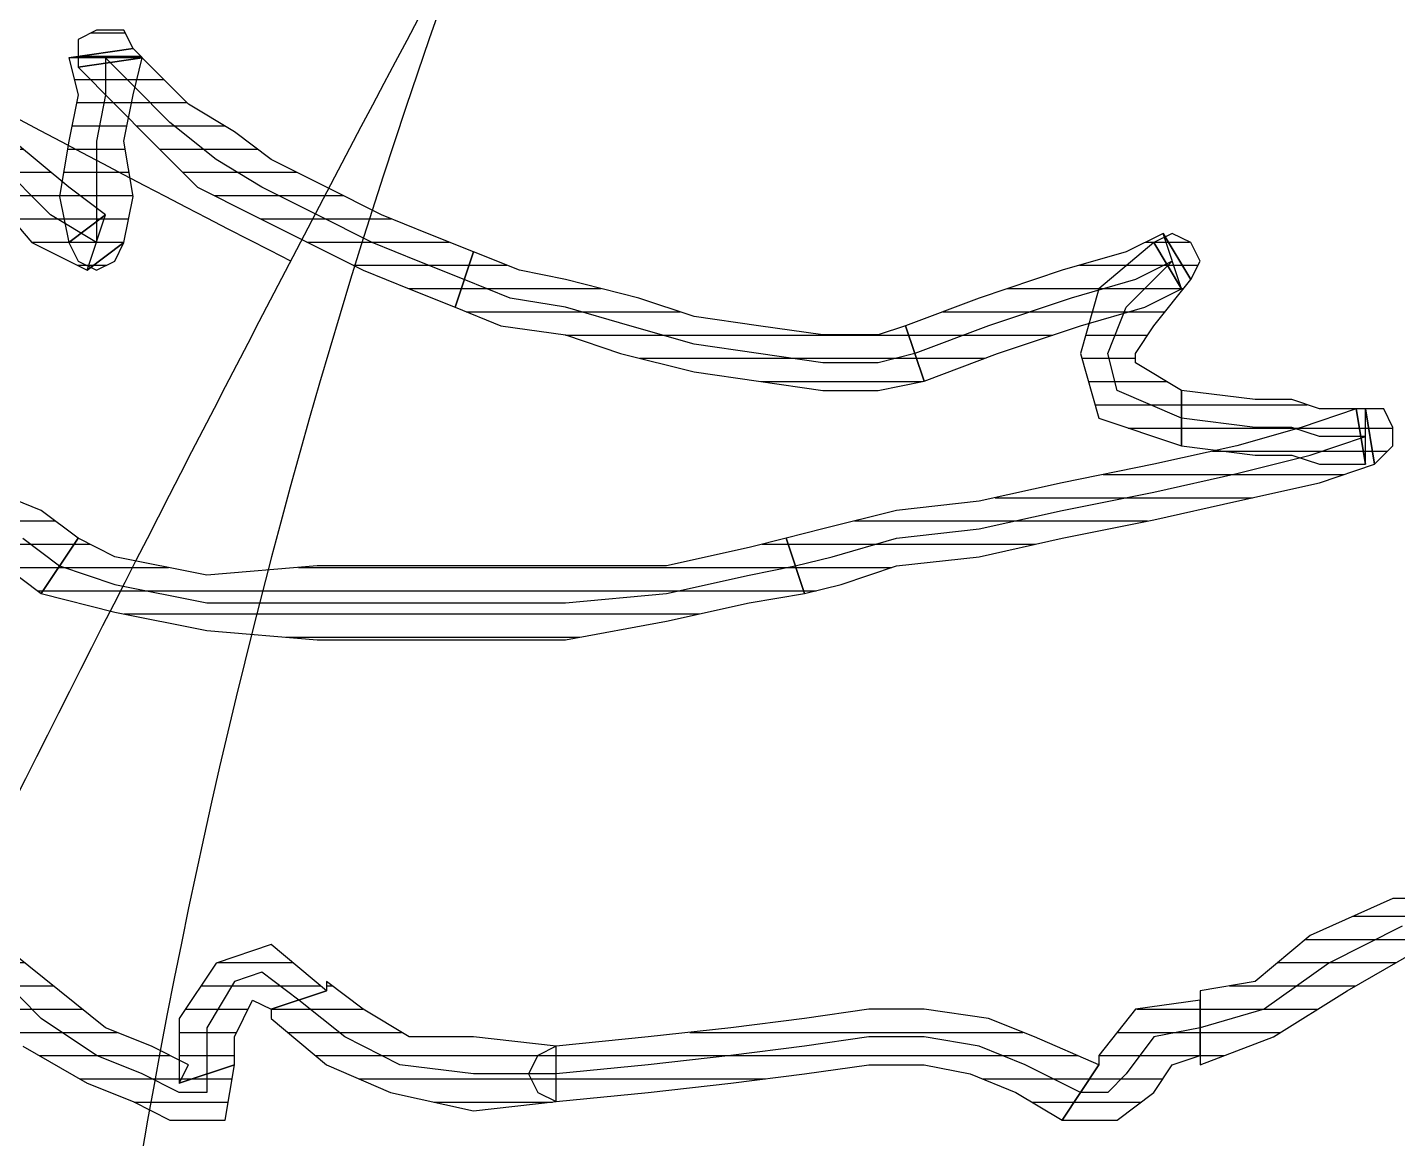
# Model space of a CAD drawing. Header units: millimetres. Extents: x 33350 to 35310, y -217097 to -211540.
# Drawn here: x 34455.27 to 34462.64, y -214526.48 to -214520.5 of the extents above; entities that cross this region are included whole.
import ezdxf

# ---------------------------------------------------------------- set-up
doc = ezdxf.new("R2010")
doc.units = ezdxf.units.MM
doc.header["$LTSCALE"] = 60
doc.header["$MEASUREMENT"] = 0
pattern_1 = [(360, (-5108.51305, -673.59423), (1e-16, 0.125), [25])]

# ---------------------------------------------------------------- blocks, each defined once
blk = doc.blocks.new('by')
at = {"ltscale": 30}
h = blk.add_hatch(dxfattribs=at)
h.set_pattern_fill('DC_LINES', color=256, scale=0.1, style=0)
h.set_pattern_definition(pattern_1)
edge = h.paths.add_edge_path(flags=0)
edge.add_line((6400.0613, 2225.1543), (6400.0613, 2225.2039))
edge.add_line((6400.0613, 2225.2039), (6400.2097, 2225.5516))
edge.add_line((6400.2097, 2225.5516), (6400.5066, 2225.8))
edge.add_line((6400.5066, 2225.8), (6400.7546, 2226.098))
edge.add_line((6400.7546, 2226.098), (6401.1003, 2226.2968))
edge.add_line((6401.1003, 2226.2968), (6401.3484, 2226.3961))
edge.add_line((6401.3484, 2226.3961), (6401.5456, 2226.4954))
edge.add_line((6401.5456, 2226.4954), (6401.8425, 2226.4954))
edge.add_line((6401.8425, 2226.4954), (6401.8923, 2226.1974))
edge.add_line((6401.8923, 2226.1974), (6401.5954, 2226.2968))
edge.add_line((6401.5954, 2226.2968), (6401.6452, 2226.1974))
edge.add_line((6401.6452, 2226.1974), (6401.447, 2226.098))
edge.add_line((6401.447, 2226.098), (6401.1999, 2225.9987))
edge.add_line((6401.1999, 2225.9987), (6400.9519, 2225.8))
edge.add_line((6400.9519, 2225.8), (6400.7048, 2225.6013))
edge.add_line((6400.7048, 2225.6013), (6400.5066, 2225.3529))
edge.add_line((6400.5066, 2225.3529), (6400.3581, 2225.1045))
edge.add_line((6400.3581, 2225.1045), (6400.3581, 2225.1543))
edge.add_line((6400.3581, 2225.1543), (6400.3581, 2225.1045))
edge.add_line((6400.3581, 2225.1045), (6400.3093, 2225.0052))
edge.add_line((6400.3093, 2225.0052), (6400.1609, 2225.0052))
edge.add_line((6400.1609, 2225.0052), (6400.0613, 2225.0549))
edge.add_line((6400.0613, 2225.0549), (6400.0613, 2225.2039))
h = blk.add_hatch(dxfattribs=at)
h.set_pattern_fill('DC_LINES', color=256, scale=0.1, style=0)
h.set_pattern_definition(pattern_1)
edge = h.paths.add_edge_path(flags=0)
edge.add_line((6402.0905, 2225.8993), (6402.0905, 2225.949))
edge.add_line((6402.0905, 2225.949), (6402.3874, 2226.1974))
edge.add_line((6402.3874, 2226.1974), (6402.7331, 2226.3464))
edge.add_line((6402.7331, 2226.3464), (6403.1784, 2226.4458))
edge.add_line((6403.1784, 2226.4458), (6403.6238, 2226.3961))
edge.add_line((6403.6238, 2226.3961), (6403.6238, 2226.098))
edge.add_line((6403.6238, 2226.098), (6403.1784, 2226.0484))
edge.add_line((6403.1784, 2226.0484), (6402.8327, 2226.0484))
edge.add_line((6402.8327, 2226.0484), (6402.5847, 2225.8993))
edge.add_line((6402.5847, 2225.8993), (6402.3874, 2225.7503))
edge.add_line((6402.3874, 2225.7503), (6402.3874, 2225.8))
h = blk.add_hatch(dxfattribs=at)
h.set_pattern_fill('DC_LINES', color=256, scale=0.1, style=0)
h.set_pattern_definition(pattern_1)
h.paths.add_polyline_path([(6403.6238, 2226.3961), (6404.1189, 2226.3464), (6404.5642, 2226.2968), (6404.9597, 2226.247), (6405.3064, 2226.1974), (6405.6032, 2226.1974), (6405.8503, 2226.247), (6406.0974, 2226.3464), (6406.3454, 2226.4954), (6406.5427, 2226.1974), (6406.197, 2226.0484), (6405.9489, 2225.949), (6405.6032, 2225.8993), (6405.3064, 2225.8993), (6404.9597, 2225.949), (6404.5642, 2225.9987), (6404.1189, 2226.0484), (6403.6238, 2226.098), (6403.5251, 2226.1477), (6403.4753, 2226.247), (6403.5251, 2226.3464)], flags=0)
h = blk.add_hatch(dxfattribs=at)
h.set_pattern_fill('DC_LINES', color=256, scale=0.1, style=0)
h.set_pattern_definition(pattern_1)
edge = h.paths.add_edge_path(flags=0)
edge.add_line((6406.3454, 2226.4954), (6406.6413, 2226.4954))
edge.add_line((6406.6413, 2226.4954), (6406.8396, 2226.3464))
edge.add_line((6406.8396, 2226.3464), (6406.9382, 2226.1974))
edge.add_line((6406.9382, 2226.1974), (6407.0876, 2226.1477))
edge.add_line((6407.0876, 2226.1477), (6407.0876, 2225.8497))
edge.add_line((6407.0876, 2225.8497), (6406.7409, 2225.8993))
edge.add_line((6406.7409, 2225.8993), (6406.5427, 2226.1477))
edge.add_line((6406.5427, 2226.1477), (6406.5427, 2226.1974))
h = blk.add_hatch(dxfattribs=at)
h.set_pattern_fill('DC_LINES', color=256, scale=0.1, style=0)
h.set_pattern_definition(pattern_1)
edge = h.paths.add_edge_path(flags=0)
edge.add_line((6401.8923, 2226.1974), (6401.8923, 2226.0484))
edge.add_line((6401.8923, 2226.0484), (6401.9909, 2225.8497))
edge.add_line((6401.9909, 2225.8497), (6402.0905, 2225.8993))
edge.add_line((6402.0905, 2225.8993), (6402.3874, 2225.8))
edge.add_line((6402.3874, 2225.8), (6402.0905, 2225.5516))
edge.add_line((6402.0905, 2225.5516), (6401.7937, 2225.651))
edge.add_line((6401.7937, 2225.651), (6401.5954, 2225.949))
edge.add_line((6401.5954, 2225.949), (6401.5954, 2226.2968))
h = blk.add_hatch(dxfattribs=at)
h.set_pattern_fill('DC_LINES', color=256, scale=0.1, style=0)
h.set_pattern_definition(pattern_1)
edge = h.paths.add_edge_path(flags=0)
edge.add_line((6407.0876, 2226.1477), (6407.0876, 2226.1974))
edge.add_line((6407.0876, 2226.1974), (6407.4831, 2226.0484))
edge.add_line((6407.4831, 2226.0484), (6407.8786, 2225.8))
edge.add_line((6407.8786, 2225.8), (6408.2253, 2225.6013))
edge.add_line((6408.2253, 2225.6013), (6408.4226, 2225.6013))
edge.add_line((6408.4226, 2225.6013), (6408.5222, 2225.3032))
edge.add_line((6408.5222, 2225.3032), (6408.1257, 2225.3032))
edge.add_line((6408.1257, 2225.3032), (6407.6804, 2225.5019))
edge.add_line((6407.6804, 2225.5019), (6407.3835, 2225.7503))
edge.add_line((6407.3835, 2225.7503), (6407.0876, 2225.8))
edge.add_line((6407.0876, 2225.8), (6407.0876, 2225.8497))
h = blk.add_hatch(dxfattribs=at)
h.set_pattern_fill('DC_LINES', color=256, scale=0.1, style=0)
h.set_pattern_definition(pattern_1)
edge = h.paths.add_edge_path(flags=0)
edge.add_line((6404.8611, 2223.3659), (6404.6628, 2223.4156))
edge.add_line((6404.6628, 2223.4156), (6404.2175, 2223.515))
edge.add_line((6404.2175, 2223.515), (6403.6736, 2223.515))
edge.add_line((6403.6736, 2223.515), (6403.03, 2223.515))
edge.add_line((6403.03, 2223.515), (6402.3376, 2223.515))
edge.add_line((6402.3376, 2223.515), (6401.7439, 2223.5647))
edge.add_line((6401.7439, 2223.5647), (6401.2488, 2223.4654))
edge.add_line((6401.2488, 2223.4654), (6401.0515, 2223.3659))
edge.add_line((6401.0515, 2223.3659), (6400.8532, 2223.664))
edge.add_line((6400.8532, 2223.664), (6401.2488, 2223.7633))
edge.add_line((6401.2488, 2223.7633), (6401.7439, 2223.8627))
edge.add_line((6401.7439, 2223.8627), (6402.3376, 2223.9123))
edge.add_line((6402.3376, 2223.9123), (6403.03, 2223.9123))
edge.add_line((6403.03, 2223.9123), (6403.6736, 2223.9123))
edge.add_line((6403.6736, 2223.9123), (6404.2175, 2223.813))
edge.add_line((6404.2175, 2223.813), (6404.6628, 2223.7137))
edge.add_line((6404.6628, 2223.7137), (6404.9597, 2223.664))
h = blk.add_hatch(dxfattribs=at)
h.set_pattern_fill('DC_LINES', color=256, scale=0.1, style=0)
h.set_pattern_definition(pattern_1)
edge = h.paths.add_edge_path(flags=0)
edge.add_line((6401.0515, 2223.3659), (6400.8532, 2223.2169))
edge.add_line((6400.8532, 2223.2169), (6400.6062, 2223.1176))
edge.add_line((6400.6062, 2223.1176), (6400.4079, 2223.0183))
edge.add_line((6400.4079, 2223.0183), (6400.1111, 2222.9685))
edge.add_line((6400.1111, 2222.9685), (6399.9128, 2222.9189))
edge.add_line((6399.9128, 2222.9189), (6399.7155, 2222.9189))
edge.add_line((6399.7155, 2222.9189), (6399.5173, 2222.9685))
edge.add_line((6399.5173, 2222.9685), (6399.3191, 2223.0679))
edge.add_line((6399.3191, 2223.0679), (6399.5173, 2223.3659))
edge.add_line((6399.5173, 2223.3659), (6399.6159, 2223.2666))
edge.add_line((6399.6159, 2223.2666), (6399.7155, 2223.2169))
edge.add_line((6399.7155, 2223.2169), (6399.9128, 2223.2169))
edge.add_line((6399.9128, 2223.2169), (6400.1111, 2223.2666))
edge.add_line((6400.1111, 2223.2666), (6400.3093, 2223.3163))
edge.add_line((6400.3093, 2223.3163), (6400.5066, 2223.4156))
edge.add_line((6400.5066, 2223.4156), (6400.655, 2223.515))
edge.add_line((6400.655, 2223.515), (6400.8532, 2223.664))
h = blk.add_hatch(dxfattribs=at)
h.set_pattern_fill('DC_LINES', color=256, scale=0.1, style=0)
h.set_pattern_definition(pattern_1)
edge = h.paths.add_edge_path(flags=0)
edge.add_line((6407.9773, 2222.9685), (6407.9284, 2222.6706))
edge.add_line((6407.9284, 2222.6706), (6407.6316, 2222.7699))
edge.add_line((6407.6316, 2222.7699), (6407.2849, 2222.8692))
edge.add_line((6407.2849, 2222.8692), (6406.8396, 2222.9685))
edge.add_line((6406.8396, 2222.9685), (6406.3454, 2223.0679))
edge.add_line((6406.3454, 2223.0679), (6405.9001, 2223.1673))
edge.add_line((6405.9001, 2223.1673), (6405.4548, 2223.2169))
edge.add_line((6405.4548, 2223.2169), (6405.0583, 2223.3163))
edge.add_line((6405.0583, 2223.3163), (6404.8611, 2223.3659))
edge.add_line((6404.8611, 2223.3659), (6404.9597, 2223.664))
edge.add_line((6404.9597, 2223.664), (6405.1579, 2223.6143))
edge.add_line((6405.1579, 2223.6143), (6405.4548, 2223.515))
edge.add_line((6405.4548, 2223.515), (6405.9001, 2223.4654))
edge.add_line((6405.9001, 2223.4654), (6406.3454, 2223.3659))
edge.add_line((6406.3454, 2223.3659), (6406.8396, 2223.2666))
edge.add_line((6406.8396, 2223.2666), (6407.2849, 2223.1673))
edge.add_line((6407.2849, 2223.1673), (6407.7302, 2223.0679))
edge.add_line((6407.7302, 2223.0679), (6408.0271, 2222.9685))
edge.add_line((6408.0271, 2222.9685), (6407.9773, 2222.6706))
edge.add_line((6407.9773, 2222.6706), (6408.0271, 2222.9685))
edge.add_line((6408.0271, 2222.9685), (6408.1257, 2222.8692))
edge.add_line((6408.1257, 2222.8692), (6408.1257, 2222.7699))
edge.add_line((6408.1257, 2222.7699), (6408.0769, 2222.6706))
edge.add_line((6408.0769, 2222.6706), (6407.9284, 2222.6706))
h = blk.add_hatch(dxfattribs=at)
h.set_pattern_fill('DC_LINES', color=256, scale=0.1, style=0)
h.set_pattern_definition(pattern_1)
edge = h.paths.add_edge_path(flags=0)
edge.add_line((6406.988, 2222.8692), (6407.3835, 2222.9189))
edge.add_line((6407.3835, 2222.9189), (6407.5818, 2222.9189))
edge.add_line((6407.5818, 2222.9189), (6407.7302, 2222.9685))
edge.add_line((6407.7302, 2222.9685), (6407.9773, 2222.9685))
edge.add_line((6407.9773, 2222.9685), (6407.9773, 2222.6706))
edge.add_line((6407.9773, 2222.6706), (6407.7302, 2222.6706))
edge.add_line((6407.7302, 2222.6706), (6407.5818, 2222.6208))
edge.add_line((6407.5818, 2222.6208), (6407.3835, 2222.6208))
edge.add_line((6407.3835, 2222.6208), (6406.988, 2222.5712))
h = blk.add_hatch(dxfattribs=at)
h.set_pattern_fill('DC_LINES', color=256, scale=0.1, style=0)
h.set_pattern_definition(pattern_1)
edge = h.paths.add_edge_path(flags=0)
edge.add_line((6406.988, 2222.0247), (6406.8396, 2221.7764))
edge.add_line((6406.8396, 2221.7764), (6406.5427, 2222.0247))
edge.add_line((6406.5427, 2222.0247), (6406.4441, 2222.3725))
edge.add_line((6406.4441, 2222.3725), (6406.5427, 2222.7202))
edge.add_line((6406.5427, 2222.7202), (6406.988, 2222.8692))
edge.add_line((6406.988, 2222.8692), (6406.988, 2222.5712))
edge.add_line((6406.988, 2222.5712), (6406.7409, 2222.4221))
edge.add_line((6406.7409, 2222.4221), (6406.7409, 2222.3725))
edge.add_line((6406.7409, 2222.3725), (6406.8396, 2222.2235))
edge.add_line((6406.8396, 2222.2235), (6407.0378, 2221.9751))
edge.add_line((6407.0378, 2221.9751), (6406.8894, 2221.7268))
edge.add_line((6406.8894, 2221.7268), (6407.0378, 2221.9751))
edge.add_line((6407.0378, 2221.9751), (6407.0876, 2221.8758))
edge.add_line((6407.0876, 2221.8758), (6407.0378, 2221.7764))
edge.add_line((6407.0378, 2221.7764), (6406.9382, 2221.7268))
edge.add_line((6406.9382, 2221.7268), (6406.8396, 2221.7764))
h = blk.add_hatch(dxfattribs=at)
h.set_pattern_fill('DC_LINES', color=256, scale=0.1, style=0)
h.set_pattern_definition(pattern_1)
edge = h.paths.add_edge_path(flags=0)
edge.add_line((6403.0798, 2222.1241), (6403.3269, 2222.2235))
edge.add_line((6403.3269, 2222.2235), (6403.6736, 2222.2731))
edge.add_line((6403.6736, 2222.2731), (6403.9704, 2222.3725))
edge.add_line((6403.9704, 2222.3725), (6404.3659, 2222.4718))
edge.add_line((6404.3659, 2222.4718), (6404.7126, 2222.5215))
edge.add_line((6404.7126, 2222.5215), (6405.0583, 2222.5712))
edge.add_line((6405.0583, 2222.5712), (6405.3552, 2222.5712))
edge.add_line((6405.3552, 2222.5712), (6405.6032, 2222.5215))
edge.add_line((6405.6032, 2222.5215), (6405.5036, 2222.2235))
edge.add_line((6405.5036, 2222.2235), (6405.3552, 2222.2731))
edge.add_line((6405.3552, 2222.2731), (6405.0583, 2222.2731))
edge.add_line((6405.0583, 2222.2731), (6404.7126, 2222.2235))
edge.add_line((6404.7126, 2222.2235), (6404.3659, 2222.1737))
edge.add_line((6404.3659, 2222.1737), (6404.0691, 2222.0744))
edge.add_line((6404.0691, 2222.0744), (6403.6736, 2221.9751))
edge.add_line((6403.6736, 2221.9751), (6403.4265, 2221.9254))
edge.add_line((6403.4265, 2221.9254), (6403.1784, 2221.826))
h = blk.add_hatch(dxfattribs=at)
h.set_pattern_fill('DC_LINES', color=256, scale=0.1, style=0)
h.set_pattern_definition(pattern_1)
edge = h.paths.add_edge_path(flags=0)
edge.add_line((6405.6032, 2222.5215), (6405.9988, 2222.3725))
edge.add_line((6405.9988, 2222.3725), (6406.4441, 2222.2235))
edge.add_line((6406.4441, 2222.2235), (6406.7907, 2222.1241))
edge.add_line((6406.7907, 2222.1241), (6406.988, 2222.0247))
edge.add_line((6406.988, 2222.0247), (6406.8894, 2221.7268))
edge.add_line((6406.8894, 2221.7268), (6406.6911, 2221.826))
edge.add_line((6406.6911, 2221.826), (6406.3454, 2221.9254))
edge.add_line((6406.3454, 2221.9254), (6405.9001, 2222.0744))
edge.add_line((6405.9001, 2222.0744), (6405.5036, 2222.2235))
h = blk.add_hatch(dxfattribs=at)
h.set_pattern_fill('DC_LINES', color=256, scale=0.1, style=0)
h.set_pattern_definition(pattern_1)
edge = h.paths.add_edge_path(flags=0)
edge.add_line((6401.3972, 2220.7829), (6401.0515, 2220.8326))
edge.add_line((6401.0515, 2220.8326), (6401.2488, 2221.0313))
edge.add_line((6401.2488, 2221.0313), (6401.447, 2221.2299))
edge.add_line((6401.447, 2221.2299), (6401.6941, 2221.4784))
edge.add_line((6401.6941, 2221.4784), (6401.9909, 2221.6273))
edge.add_line((6401.9909, 2221.6273), (6402.2878, 2221.7764))
edge.add_line((6402.2878, 2221.7764), (6402.5847, 2221.9254))
edge.add_line((6402.5847, 2221.9254), (6402.8327, 2222.0247))
edge.add_line((6402.8327, 2222.0247), (6403.0798, 2222.1241))
edge.add_line((6403.0798, 2222.1241), (6403.1784, 2221.826))
edge.add_line((6403.1784, 2221.826), (6402.9314, 2221.7268))
edge.add_line((6402.9314, 2221.7268), (6402.6843, 2221.6273))
edge.add_line((6402.6843, 2221.6273), (6402.3874, 2221.4784))
edge.add_line((6402.3874, 2221.4784), (6402.0905, 2221.3293))
edge.add_line((6402.0905, 2221.3293), (6401.8923, 2221.1803))
edge.add_line((6401.8923, 2221.1803), (6401.6452, 2221.0313))
edge.add_line((6401.6452, 2221.0313), (6401.447, 2220.8326))
edge.add_line((6401.447, 2220.8326), (6401.3484, 2220.7332))
edge.add_line((6401.3484, 2220.7332), (6401.0017, 2220.7829))
edge.add_line((6401.0017, 2220.7829), (6401.3484, 2220.7332))
edge.add_line((6401.3484, 2220.7332), (6401.2986, 2220.6339))
edge.add_line((6401.2986, 2220.6339), (6401.1501, 2220.6339))
edge.add_line((6401.1501, 2220.6339), (6401.0515, 2220.6836))
edge.add_line((6401.0515, 2220.6836), (6401.0515, 2220.8326))
h = blk.add_hatch(dxfattribs=at)
h.set_pattern_fill('DC_LINES', color=256, scale=0.1, style=0)
h.set_pattern_definition(pattern_1)
edge = h.paths.add_edge_path(flags=0)
edge.add_line((6400.1609, 2220.6339), (6399.8142, 2220.7332))
edge.add_line((6399.8142, 2220.7332), (6400.1609, 2221.081))
edge.add_line((6400.1609, 2221.081), (6400.5066, 2221.4287))
edge.add_line((6400.5066, 2221.4287), (6400.8034, 2221.7764))
edge.add_line((6400.8034, 2221.7764), (6401.1003, 2221.9254))
edge.add_line((6401.1003, 2221.9254), (6401.1999, 2221.6273))
edge.add_line((6401.1999, 2221.6273), (6401.0017, 2221.4784))
edge.add_line((6401.0017, 2221.4784), (6400.7048, 2221.2299))
edge.add_line((6400.7048, 2221.2299), (6400.3581, 2220.8822))
edge.add_line((6400.3581, 2220.8822), (6400.1111, 2220.5345))
edge.add_line((6400.1111, 2220.5345), (6399.7644, 2220.6339))
edge.add_line((6399.7644, 2220.6339), (6400.1111, 2220.5345))
edge.add_line((6400.1111, 2220.5345), (6400.0124, 2220.4351))
edge.add_line((6400.0124, 2220.4351), (6399.9128, 2220.4848))
edge.add_line((6399.9128, 2220.4848), (6399.8142, 2220.5842))
edge.add_line((6399.8142, 2220.5842), (6399.8142, 2220.7332))
h = blk.add_hatch(dxfattribs=at)
h.set_pattern_fill('DC_LINES', color=256, scale=0.1, style=0)
h.set_pattern_definition(pattern_1)
edge = h.paths.add_edge_path(flags=0)
edge.add_line((6401.1003, 2221.9254), (6401.2986, 2221.7764))
edge.add_line((6401.2986, 2221.7764), (6401.3484, 2221.528))
edge.add_line((6401.3484, 2221.528), (6401.2986, 2221.2299))
edge.add_line((6401.2986, 2221.2299), (6401.3484, 2220.9816))
edge.add_line((6401.3484, 2220.9816), (6401.3972, 2220.7829))
edge.add_line((6401.3972, 2220.7829), (6401.0017, 2220.7829))
edge.add_line((6401.0017, 2220.7829), (6401.0515, 2220.9816))
edge.add_line((6401.0515, 2220.9816), (6401.0017, 2221.2299))
edge.add_line((6401.0017, 2221.2299), (6400.9519, 2221.528))
edge.add_line((6400.9519, 2221.528), (6401.0017, 2221.7764))
edge.add_line((6401.0017, 2221.7764), (6401.1999, 2221.6273))
edge.add_line((6401.1999, 2221.6273), (6401.0017, 2221.7764))
edge.add_line((6401.0017, 2221.7764), (6401.0515, 2221.8758))
edge.add_line((6401.0515, 2221.8758), (6401.1501, 2221.9254))
edge.add_line((6401.1501, 2221.9254), (6401.2488, 2221.8758))
edge.add_line((6401.2488, 2221.8758), (6401.2986, 2221.7764))
for p, q in [((6401.3484, 2226.3961, -4.5045), (6401.5456, 2226.4954, -4.5045)), ((6401.5456, 2226.4954, -4.5045), (6401.8425, 2226.4954, -4.5045)), ((6401.8425, 2226.4954, -4.5045), (6401.8923, 2226.1974, -4.5045)), ((6402.7331, 2226.3464, -4.5045), (6403.1784, 2226.4458, -4.5045)), ((6403.1784, 2226.4458, -4.5045), (6403.6238, 2226.3961, -4.5045)), ((6406.0974, 2226.3464, -4.5045), (6406.3454, 2226.4954, -4.5045)), ((6406.3454, 2226.4954, -4.5045), (6406.3454, 2226.4954, -4.5045)), ((6406.3454, 2226.4954, -4.5045), (6406.6413, 2226.4954, -4.5045)), ((6406.5427, 2226.1974, -4.5045), (6406.3454, 2226.4954, -4.5045)), ((6406.3454, 2226.4954, -4.5045), (6406.3454, 2226.4954, -4.5045)), ((6406.3454, 2226.4954, -4.5045), (6406.5427, 2226.1974, -4.5045)), ((6406.6413, 2226.4954, -4.5045), (6406.8396, 2226.3464, -4.5045)), ((6401.1003, 2226.2968, -4.5045), (6401.3484, 2226.3961, -4.5045)), ((6403.5251, 2226.3464, -4.5045), (6403.6238, 2226.3961, -4.5045)), ((6403.6238, 2226.3961, -4.5045), (6403.6238, 2226.098, -4.5045)), ((6403.6238, 2226.3961, -4.5045), (6403.6238, 2226.3961, -4.5045)), ((6403.6238, 2226.3961, -4.5045), (6404.1189, 2226.3464, -4.5045)), ((6403.6238, 2226.3961, -4.5045), (6403.6238, 2226.3961, -4.5045)), ((6403.6238, 2226.3961, -4.5045), (6403.6238, 2226.3961, -4.5045)), ((6400.7546, 2226.098, -4.5045), (6401.1003, 2226.2968, -4.5045)), ((6401.5954, 2226.3464, -4.5045), (6401.3972, 2226.247, -4.5045)), ((6401.7439, 2226.3464, -4.5045), (6401.5954, 2226.3464, -4.5045)), ((6401.5954, 2225.949, -4.5045), (6401.5954, 2226.2968, -4.5045)), ((6401.5954, 2226.2968, -4.5045), (6401.5954, 2226.2968, -4.5045)), ((6401.5954, 2226.2968, -4.5045), (6401.8923, 2226.1974, -4.5045)), ((6401.8923, 2226.1974, -4.5045), (6401.5954, 2226.2968, -4.5045)), ((6401.5954, 2226.2968, -4.5045), (6401.6452, 2226.1974, -4.5045)), ((6401.7439, 2226.247, -4.5045), (6401.7439, 2226.3464, -4.5045)), ((6402.3874, 2226.1974, -4.5045), (6402.7331, 2226.3464, -4.5045)), ((6403.4753, 2226.247, -4.5045), (6403.5251, 2226.3464, -4.5045)), ((6404.1189, 2226.3464, -4.5045), (6404.5642, 2226.2968, -4.5045)), ((6404.5642, 2226.2968, -4.5045), (6404.9597, 2226.247, -4.5045)), ((6405.8503, 2226.247, -4.5045), (6406.0974, 2226.3464, -4.5045)), ((6406.4441, 2226.3464, -4.5045), (6406.1472, 2226.1974, -4.5045)), ((6406.5925, 2226.3464, -4.5045), (6406.4441, 2226.3464, -4.5045)), ((6406.6911, 2226.247, -4.5045), (6406.5925, 2226.3464, -4.5045)), ((6406.8396, 2226.3464, -4.5045), (6406.9382, 2226.1974, -4.5045)), ((6401.3972, 2226.247, -4.5045), (6401.1501, 2226.1477, -4.5045)), ((6401.7439, 2225.9987, -4.5045), (6401.7439, 2226.247, -4.5045)), ((6403.1784, 2226.247, -4.5045), (6402.7829, 2226.1974, -4.5045)), ((6403.6238, 2226.247, -4.5045), (6403.1784, 2226.247, -4.5045)), ((6403.5251, 2226.1477, -4.5045), (6403.4753, 2226.247, -4.5045)), ((6404.1189, 2226.1974, -4.5045), (6403.6238, 2226.247, -4.5045)), ((6404.9597, 2226.247, -4.5045), (6405.3064, 2226.1974, -4.5045)), ((6405.6032, 2226.1974, -4.5045), (6405.8503, 2226.247, -4.5045)), ((6406.8396, 2226.0484, -4.5045), (6406.6911, 2226.247, -4.5045)), ((6401.1501, 2226.1477, -4.5045), (6400.8532, 2225.949, -4.5045)), ((6401.6452, 2226.1974, -4.5045), (6401.447, 2226.098, -4.5045)), ((6401.6452, 2226.1974, -4.5045), (6401.6452, 2226.1974, -4.5045)), ((6401.8923, 2226.1974, -4.5045), (6401.8923, 2226.1974, -4.5045)), ((6401.8923, 2226.1974, -4.5045), (6401.8923, 2226.0484, -4.5045)), ((6401.8923, 2226.1974, -4.5045), (6401.8923, 2226.1974, -4.5045)), ((6402.0905, 2225.949, -4.5045), (6402.3874, 2226.1974, -4.5045)), ((6402.7829, 2226.1974, -4.5045), (6402.4861, 2226.0484, -4.5045)), ((6403.6238, 2226.098, -4.5045), (6403.5251, 2226.1477, -4.5045)), ((6404.5642, 2226.1477, -4.5045), (6404.1189, 2226.1974, -4.5045)), ((6404.9597, 2226.098, -4.5045), (6404.5642, 2226.1477, -4.5045)), ((6405.3064, 2226.1974, -4.5045), (6405.6032, 2226.1974, -4.5045)), ((6406.1472, 2226.1974, -4.5045), (6405.9001, 2226.098, -4.5045)), ((6406.5427, 2226.1974, -4.5045), (6406.197, 2226.0484, -4.5045)), ((6406.5427, 2226.1477, -4.5045), (6406.5427, 2226.1974, -4.5045)), ((6406.5427, 2226.1974, -4.5045), (6406.5427, 2226.1974, -4.5045)), ((6406.5427, 2226.1974, -4.5045), (6406.5427, 2226.1974, -4.5045)), ((6406.7409, 2225.8993, -4.5045), (6406.5427, 2226.1477, -4.5045)), ((6406.9382, 2226.1974, -4.5045), (6407.0876, 2226.1477, -4.5045)), ((6407.0876, 2226.1477, -4.5045), (6407.0876, 2226.1974, -4.5045)), ((6407.0876, 2226.1974, -4.5045), (6407.4831, 2226.0484, -4.5045)), ((6407.0876, 2226.1477, -4.5045), (6407.0876, 2225.8497, -4.5045)), ((6407.0876, 2225.8497, -4.5045), (6407.0876, 2226.1477, -4.5045)), ((6407.0876, 2226.1477, -4.5045), (6407.0876, 2226.1477, -4.5045)), ((6401.447, 2226.098, -4.5045), (6401.1999, 2225.9987, -4.5045)), ((6403.6238, 2226.098, -4.5045), (6403.1784, 2226.0484, -4.5045)), ((6404.1189, 2226.0484, -4.5045), (6403.6238, 2226.098, -4.5045)), ((6403.6238, 2226.098, -4.5045), (6403.6238, 2226.098, -4.5045)), ((6403.6238, 2226.098, -4.5045), (6403.6238, 2226.098, -4.5045)), ((6405.3064, 2226.0484, -4.5045), (6404.9597, 2226.098, -4.5045)), ((6405.9001, 2226.098, -4.5045), (6405.6032, 2226.0484, -4.5045)), ((6401.1999, 2225.9987, -4.5045), (6400.9519, 2225.8, -4.5045)), ((6401.8923, 2225.7503, -4.5045), (6401.7439, 2225.9987, -4.5045)), ((6401.8923, 2226.0484, -4.5045), (6401.9909, 2225.8497, -4.5045)), ((6402.4861, 2226.0484, -4.5045), (6402.239, 2225.8497, -4.5045)), ((6402.8327, 2226.0484, -4.5045), (6402.5847, 2225.8993, -4.5045)), ((6403.1784, 2226.0484, -4.5045), (6402.8327, 2226.0484, -4.5045)), ((6404.5642, 2225.9987, -4.5045), (6404.1189, 2226.0484, -4.5045)), ((6404.9597, 2225.949, -4.5045), (6404.5642, 2225.9987, -4.5045)), ((6405.6032, 2226.0484, -4.5045), (6405.3064, 2226.0484, -4.5045)), ((6406.197, 2226.0484, -4.5045), (6405.9489, 2225.949, -4.5045)), ((6407.0876, 2225.9987, -4.5045), (6406.8396, 2226.0484, -4.5045)), ((6407.4333, 2225.8993, -4.5045), (6407.0876, 2225.9987, -4.5045)), ((6407.4831, 2226.0484, -4.5045), (6407.8786, 2225.8, -4.5045)), ((6400.8532, 2225.949, -4.5045), (6400.6062, 2225.7006, -4.5045)), ((6401.7937, 2225.651, -4.5045), (6401.5954, 2225.949, -4.5045)), ((6402.0905, 2225.8993, -4.5045), (6402.0905, 2225.949, -4.5045)), ((6405.3064, 2225.8993, -4.5045), (6404.9597, 2225.949, -4.5045)), ((6405.9489, 2225.949, -4.5045), (6405.6032, 2225.8993, -4.5045)), ((6401.9909, 2225.8497, -4.5045), (6402.0905, 2225.8993, -4.5045)), ((6401.9909, 2225.8497, -4.5045), (6401.9909, 2225.8497, -4.5045)), ((6402.239, 2225.8497, -4.5045), (6402.0407, 2225.7006, -4.5045)), ((6402.3874, 2225.8, -4.5045), (6402.0905, 2225.8993, -4.5045)), ((6402.0905, 2225.8993, -4.5045), (6402.0905, 2225.8993, -4.5045)), ((6402.0905, 2225.8993, -4.5045), (6402.3874, 2225.8, -4.5045)), ((6402.5847, 2225.8993, -4.5045), (6402.3874, 2225.7503, -4.5045)), ((6405.6032, 2225.8993, -4.5045), (6405.3064, 2225.8993, -4.5045)), ((6407.0876, 2225.8497, -4.5045), (6406.7409, 2225.8993, -4.5045)), ((6407.0876, 2225.8, -4.5045), (6407.0876, 2225.8497, -4.5045)), ((6407.78, 2225.651, -4.5045), (6407.4333, 2225.8993, -4.5045)), ((6400.9519, 2225.8, -4.5045), (6400.7048, 2225.6013, -4.5045)), ((6402.3874, 2225.8, -4.5045), (6402.0905, 2225.5516, -4.5045)), ((6402.3874, 2225.7503, -4.5045), (6402.3874, 2225.8, -4.5045)), ((6407.3835, 2225.7503, -4.5045), (6407.0876, 2225.8, -4.5045)), ((6407.8786, 2225.8, -4.5045), (6408.2253, 2225.6013, -4.5045)), ((6402.0407, 2225.7006, -4.5045), (6401.8923, 2225.7503, -4.5045)), ((6407.6804, 2225.5019, -4.5045), (6407.3835, 2225.7503, -4.5045)), ((6402.0905, 2225.5516, -4.5045), (6401.7937, 2225.651, -4.5045)), ((6408.1755, 2225.4522, -4.5045), (6407.78, 2225.651, -4.5045)), ((6408.1257, 2225.3032, -4.5045), (6407.6804, 2225.5019, -4.5045)), ((6408.5222, 2225.3032, -4.5045), (6408.1257, 2225.3032, -4.5045)), ((6401.2488, 2223.7633, -4.5045), (6401.7439, 2223.8627, -4.5045)), ((6401.7439, 2223.8627, -4.5045), (6402.3376, 2223.9123, -4.5045)), ((6402.3376, 2223.9123, -4.5045), (6403.03, 2223.9123, -4.5045)), ((6403.03, 2223.9123, -4.5045), (6403.6736, 2223.9123, -4.5045)), ((6403.6736, 2223.9123, -4.5045), (6404.2175, 2223.813, -4.5045)), ((6404.2175, 2223.813, -4.5045), (6404.6628, 2223.7137, -4.5045)), ((6400.8532, 2223.664, -4.5045), (6401.2488, 2223.7633, -4.5045)), ((6401.2488, 2223.6143, -4.5045), (6401.7439, 2223.7137, -4.5045)), ((6401.7439, 2223.7137, -4.5045), (6402.3376, 2223.7137, -4.5045)), ((6402.3376, 2223.7137, -4.5045), (6403.03, 2223.7137, -4.5045)), ((6403.03, 2223.7137, -4.5045), (6403.6736, 2223.7137, -4.5045)), ((6403.6736, 2223.7137, -4.5045), (6404.2175, 2223.664, -4.5045)), ((6404.6628, 2223.7137, -4.5045), (6404.9597, 2223.664, -4.5045)), ((6400.655, 2223.515, -4.5045), (6400.8532, 2223.664, -4.5045)), ((6400.8532, 2223.664, -4.5045), (6400.8532, 2223.664, -4.5045)), ((6400.8532, 2223.664, -4.5045), (6401.0515, 2223.3659, -4.5045)), ((6401.0515, 2223.3659, -4.5045), (6400.8532, 2223.664, -4.5045)), ((6404.2175, 2223.664, -4.5045), (6404.6628, 2223.5647, -4.5045)), ((6404.8611, 2223.3659, -4.5045), (6404.9597, 2223.664, -4.5045)), ((6404.9597, 2223.664, -4.5045), (6404.8611, 2223.3659, -4.5045)), ((6404.9597, 2223.664, -4.5045), (6405.1579, 2223.6143, -4.5045)), ((6404.9597, 2223.664, -4.5045), (6404.9597, 2223.664, -4.5045)), ((6400.9519, 2223.515, -4.5045), (6401.2488, 2223.6143, -4.5045)), ((6401.7439, 2223.5647, -4.5045), (6401.2488, 2223.4654, -4.5045)), ((6402.3376, 2223.515, -4.5045), (6401.7439, 2223.5647, -4.5045)), ((6404.6628, 2223.5647, -4.5045), (6404.9099, 2223.515, -4.5045)), ((6405.1579, 2223.6143, -4.5045), (6405.4548, 2223.515, -4.5045)), ((6400.7546, 2223.3659, -4.5045), (6400.9519, 2223.515, -4.5045)), ((6403.03, 2223.515, -4.5045), (6402.3376, 2223.515, -4.5045)), ((6403.6736, 2223.515, -4.5045), (6403.03, 2223.515, -4.5045)), ((6404.2175, 2223.515, -4.5045), (6403.6736, 2223.515, -4.5045)), ((6404.6628, 2223.4156, -4.5045), (6404.2175, 2223.515, -4.5045)), ((6404.9099, 2223.515, -4.5045), (6405.1081, 2223.4654, -4.5045)), ((6405.4548, 2223.515, -4.5045), (6405.9001, 2223.4654, -4.5045)), ((6401.2488, 2223.4654, -4.5045), (6401.0515, 2223.3659, -4.5045)), ((6405.1081, 2223.4654, -4.5045), (6405.4548, 2223.3659, -4.5045)), ((6405.9001, 2223.4654, -4.5045), (6406.3454, 2223.3659, -4.5045)), ((6401.0515, 2223.3659, -4.5045), (6400.8532, 2223.2169, -4.5045)), ((6401.0515, 2223.3659, -4.5045), (6401.0515, 2223.3659, -4.5045)), ((6401.0515, 2223.3659, -4.5045), (6401.0515, 2223.3659, -4.5045)), ((6404.8611, 2223.3659, -4.5045), (6404.6628, 2223.4156, -4.5045)), ((6405.0583, 2223.3163, -4.5045), (6404.8611, 2223.3659, -4.5045)), ((6404.8611, 2223.3659, -4.5045), (6404.8611, 2223.3659, -4.5045)), ((6404.8611, 2223.3659, -4.5045), (6404.8611, 2223.3659, -4.5045)), ((6405.4548, 2223.3659, -4.5045), (6405.9001, 2223.3163, -4.5045)), ((6406.3454, 2223.3659, -4.5045), (6406.8396, 2223.2666, -4.5045)), ((6405.4548, 2223.2169, -4.5045), (6405.0583, 2223.3163, -4.5045)), ((6405.9001, 2223.3163, -4.5045), (6406.3454, 2223.2169, -4.5045)), ((6400.8532, 2223.2169, -4.5045), (6400.6062, 2223.1176, -4.5045)), ((6405.9001, 2223.1673, -4.5045), (6405.4548, 2223.2169, -4.5045)), ((6406.3454, 2223.2169, -4.5045), (6406.8396, 2223.1176, -4.5045)), ((6406.8396, 2223.2666, -4.5045), (6407.2849, 2223.1673, -4.5045)), ((6406.3454, 2223.0679, -4.5045), (6405.9001, 2223.1673, -4.5045)), ((6407.2849, 2223.1673, -4.5045), (6407.7302, 2223.0679, -4.5045)), ((6406.8396, 2222.9685, -4.5045), (6406.3454, 2223.0679, -4.5045)), ((6406.8396, 2223.1176, -4.5045), (6407.2849, 2223.0183, -4.5045)), ((6407.7302, 2223.0679, -4.5045), (6408.0271, 2222.9685, -4.5045)), ((6407.2849, 2223.0183, -4.5045), (6407.6804, 2222.9189, -4.5045)), ((6407.2849, 2222.8692, -4.5045), (6406.8396, 2222.9685, -4.5045)), ((6406.988, 2222.8692, -4.5045), (6407.3835, 2222.9189, -4.5045)), ((6407.3835, 2222.9189, -4.5045), (6407.5818, 2222.9189, -4.5045)), ((6407.5818, 2222.9189, -4.5045), (6407.7302, 2222.9685, -4.5045)), ((6407.6804, 2222.9189, -4.5045), (6407.9773, 2222.8195, -4.5045)), ((6407.7302, 2222.9685, -4.5045), (6407.9773, 2222.9685, -4.5045)), ((6407.9773, 2222.9685, -4.5045), (6407.9284, 2222.6706, -4.5045)), ((6407.9284, 2222.6706, -4.5045), (6407.9773, 2222.9685, -4.5045)), ((6408.0271, 2222.9685, -4.5045), (6407.9773, 2222.6706, -4.5045)), ((6407.9773, 2222.6706, -4.5045), (6408.0271, 2222.9685, -4.5045)), ((6407.9773, 2222.9685, -4.5045), (6407.9773, 2222.9685, -4.5045)), ((6407.9773, 2222.9685, -4.5045), (6407.9773, 2222.6706, -4.5045)), ((6408.0271, 2222.9685, -4.5045), (6408.1257, 2222.8692, -4.5045)), ((6406.5427, 2222.7202, -4.5045), (6406.988, 2222.8692, -4.5045)), ((6406.988, 2222.8692, -4.5045), (6406.988, 2222.8692, -4.5045)), ((6406.988, 2222.5712, -4.5045), (6406.988, 2222.8692, -4.5045)), ((6406.988, 2222.8692, -4.5045), (6406.988, 2222.8692, -4.5045)), ((6406.988, 2222.8692, -4.5045), (6406.988, 2222.5712, -4.5045)), ((6407.6316, 2222.7699, -4.5045), (6407.2849, 2222.8692, -4.5045)), ((6408.1257, 2222.8692, -4.5045), (6408.1257, 2222.7699, -4.5045)), ((6407.3835, 2222.7699, -4.5045), (6406.988, 2222.7202, -4.5045)), ((6407.5818, 2222.7699, -4.5045), (6407.3835, 2222.7699, -4.5045)), ((6407.7302, 2222.8195, -4.5045), (6407.5818, 2222.7699, -4.5045)), ((6407.9284, 2222.6706, -4.5045), (6407.6316, 2222.7699, -4.5045)), ((6407.9773, 2222.8195, -4.5045), (6407.7302, 2222.8195, -4.5045)), ((6408.1257, 2222.7699, -4.5045), (6408.0769, 2222.6706, -4.5045)), ((6406.4441, 2222.3725, -4.5045), (6406.5427, 2222.7202, -4.5045)), ((6406.988, 2222.7202, -4.5045), (6406.6413, 2222.5712, -4.5045)), ((6407.3835, 2222.6208, -4.5045), (6406.988, 2222.5712, -4.5045)), ((6407.5818, 2222.6208, -4.5045), (6407.3835, 2222.6208, -4.5045)), ((6407.7302, 2222.6706, -4.5045), (6407.5818, 2222.6208, -4.5045)), ((6407.9773, 2222.6706, -4.5045), (6407.7302, 2222.6706, -4.5045)), ((6408.0769, 2222.6706, -4.5045), (6407.9284, 2222.6706, -4.5045)), ((6404.7126, 2222.5215, -4.5045), (6405.0583, 2222.5712, -4.5045)), ((6405.0583, 2222.5712, -4.5045), (6405.3552, 2222.5712, -4.5045)), ((6405.3552, 2222.5712, -4.5045), (6405.6032, 2222.5215, -4.5045)), ((6406.6413, 2222.5712, -4.5045), (6406.5925, 2222.3725, -4.5045)), ((6406.988, 2222.5712, -4.5045), (6406.7409, 2222.4221, -4.5045)), ((6406.988, 2222.5712, -4.5045), (6406.988, 2222.5712, -4.5045)), ((6403.9704, 2222.3725, -4.5045), (6404.3659, 2222.4718, -4.5045)), ((6404.3659, 2222.4718, -4.5045), (6404.7126, 2222.5215, -4.5045)), ((6405.5036, 2222.2235, -4.5045), (6405.6032, 2222.5215, -4.5045)), ((6405.6032, 2222.5215, -4.5045), (6405.5036, 2222.2235, -4.5045)), ((6405.6032, 2222.5215, -4.5045), (6405.6032, 2222.5215, -4.5045)), ((6405.6032, 2222.5215, -4.5045), (6405.9988, 2222.3725, -4.5045)), ((6405.6032, 2222.5215, -4.5045), (6405.6032, 2222.5215, -4.5045)), ((6405.0583, 2222.4221, -4.5045), (6404.7126, 2222.3725, -4.5045)), ((6405.3552, 2222.4221, -4.5045), (6405.0583, 2222.4221, -4.5045)), ((6405.5534, 2222.3725, -4.5045), (6405.3552, 2222.4221, -4.5045)), ((6406.7409, 2222.4221, -4.5045), (6406.7409, 2222.3725, -4.5045)), ((6403.6736, 2222.2731, -4.5045), (6403.9704, 2222.3725, -4.5045)), ((6404.3659, 2222.3228, -4.5045), (6404.0193, 2222.2235, -4.5045)), ((6404.7126, 2222.3725, -4.5045), (6404.3659, 2222.3228, -4.5045)), ((6405.9489, 2222.2235, -4.5045), (6405.5534, 2222.3725, -4.5045)), ((6405.9988, 2222.3725, -4.5045), (6406.4441, 2222.2235, -4.5045)), ((6406.5427, 2222.0247, -4.5045), (6406.4441, 2222.3725, -4.5045)), ((6406.5925, 2222.3725, -4.5045), (6406.6911, 2222.1241, -4.5045)), ((6406.7409, 2222.3725, -4.5045), (6406.8396, 2222.2235, -4.5045)), ((6403.3269, 2222.2235, -4.5045), (6403.6736, 2222.2731, -4.5045)), ((6405.0583, 2222.2731, -4.5045), (6404.7126, 2222.2235, -4.5045)), ((6405.3552, 2222.2731, -4.5045), (6405.0583, 2222.2731, -4.5045)), ((6405.5036, 2222.2235, -4.5045), (6405.3552, 2222.2731, -4.5045)), ((6403.0798, 2222.1241, -4.5045), (6403.3269, 2222.2235, -4.5045)), ((6404.0193, 2222.2235, -4.5045), (6403.6736, 2222.1241, -4.5045)), ((6404.3659, 2222.1737, -4.5045), (6404.0691, 2222.0744, -4.5045)), ((6404.7126, 2222.2235, -4.5045), (6404.3659, 2222.1737, -4.5045)), ((6405.9001, 2222.0744, -4.5045), (6405.5036, 2222.2235, -4.5045)), ((6405.5036, 2222.2235, -4.5045), (6405.5036, 2222.2235, -4.5045)), ((6406.3943, 2222.0744, -4.5045), (6405.9489, 2222.2235, -4.5045)), ((6406.4441, 2222.2235, -4.5045), (6406.7907, 2222.1241, -4.5045)), ((6406.8396, 2222.2235, -4.5045), (6407.0378, 2221.9751, -4.5045)), ((6402.8327, 2222.0247, -4.5045), (6403.0798, 2222.1241, -4.5045)), ((6403.0798, 2222.1241, -4.5045), (6403.0798, 2222.1241, -4.5045)), ((6403.1784, 2221.826, -4.5045), (6403.0798, 2222.1241, -4.5045)), ((6403.0798, 2222.1241, -4.5045), (6403.0798, 2222.1241, -4.5045)), ((6403.0798, 2222.1241, -4.5045), (6403.1784, 2221.826, -4.5045)), ((6403.6736, 2222.1241, -4.5045), (6403.3767, 2222.0744, -4.5045)), ((6406.6911, 2222.1241, -4.5045), (6406.9382, 2221.8758, -4.5045)), ((6406.7907, 2222.1241, -4.5045), (6406.988, 2222.0247, -4.5045)), ((6402.5847, 2221.9254, -4.5045), (6402.8327, 2222.0247, -4.5045)), ((6403.3767, 2222.0744, -4.5045), (6403.1296, 2221.9751, -4.5045)), ((6404.0691, 2222.0744, -4.5045), (6403.6736, 2221.9751, -4.5045)), ((6406.3454, 2221.9254, -4.5045), (6405.9001, 2222.0744, -4.5045)), ((6406.7409, 2221.9751, -4.5045), (6406.3943, 2222.0744, -4.5045)), ((6406.8396, 2221.7764, -4.5045), (6406.5427, 2222.0247, -4.5045)), ((6406.988, 2222.0247, -4.5045), (6406.8396, 2221.7764, -4.5045)), ((6406.8396, 2221.7764, -4.5045), (6406.988, 2222.0247, -4.5045)), ((6406.988, 2222.0247, -4.5045), (6406.8894, 2221.7268, -4.5045)), ((6406.988, 2222.0247, -4.5045), (6406.988, 2222.0247, -4.5045)), ((6403.1296, 2221.9751, -4.5045), (6402.8816, 2221.8758, -4.5045)), ((6403.6736, 2221.9751, -4.5045), (6403.4265, 2221.9254, -4.5045)), ((6406.9382, 2221.8758, -4.5045), (6406.7409, 2221.9751, -4.5045)), ((6407.0378, 2221.9751, -4.5045), (6406.8894, 2221.7268, -4.5045)), ((6406.8894, 2221.7268, -4.5045), (6407.0378, 2221.9751, -4.5045)), ((6407.0378, 2221.9751, -4.5045), (6407.0876, 2221.8758, -4.5045)), ((6400.8034, 2221.7764, -4.5045), (6401.1003, 2221.9254, -4.5045)), ((6401.0017, 2221.7764, -4.5045), (6401.0515, 2221.8758, -4.5045)), ((6401.0515, 2221.8758, -4.5045), (6401.1501, 2221.9254, -4.5045)), ((6401.1003, 2221.9254, -4.5045), (6401.2986, 2221.7764, -4.5045)), ((6401.2986, 2221.7764, -4.5045), (6401.1003, 2221.9254, -4.5045)), ((6401.1003, 2221.9254, -4.5045), (6401.1003, 2221.9254, -4.5045)), ((6401.1003, 2221.9254, -4.5045), (6401.1999, 2221.6273, -4.5045)), ((6401.1501, 2221.9254, -4.5045), (6401.2488, 2221.8758, -4.5045)), ((6401.2488, 2221.8758, -4.5045), (6401.2986, 2221.7764, -4.5045)), ((6402.2878, 2221.7764, -4.5045), (6402.5847, 2221.9254, -4.5045)), ((6402.8816, 2221.8758, -4.5045), (6402.6345, 2221.7764, -4.5045)), ((6403.4265, 2221.9254, -4.5045), (6403.1784, 2221.826, -4.5045)), ((6406.6911, 2221.826, -4.5045), (6406.3454, 2221.9254, -4.5045)), ((6407.0876, 2221.8758, -4.5045), (6407.0378, 2221.7764, -4.5045)), ((6403.1784, 2221.826, -4.5045), (6402.9314, 2221.7268, -4.5045)), ((6403.1784, 2221.826, -4.5045), (6403.1784, 2221.826, -4.5045)), ((6406.8894, 2221.7268, -4.5045), (6406.6911, 2221.826, -4.5045)), ((6400.5066, 2221.4287, -4.5045), (6400.8034, 2221.7764, -4.5045)), ((6401.1501, 2221.7764, -4.5045), (6400.903, 2221.6273, -4.5045)), ((6400.9519, 2221.528, -4.5045), (6401.0017, 2221.7764, -4.5045)), ((6401.0017, 2221.7764, -4.5045), (6401.1999, 2221.6273, -4.5045)), ((6401.1999, 2221.6273, -4.5045), (6401.0017, 2221.7764, -4.5045)), ((6401.1501, 2221.528, -4.5045), (6401.1501, 2221.7764, -4.5045)), ((6401.2986, 2221.7764, -4.5045), (6401.3484, 2221.528, -4.5045)), ((6401.9909, 2221.6273, -4.5045), (6402.2878, 2221.7764, -4.5045)), ((6402.6345, 2221.7764, -4.5045), (6402.3376, 2221.6273, -4.5045)), ((6402.9314, 2221.7268, -4.5045), (6402.6843, 2221.6273, -4.5045)), ((6406.9382, 2221.7268, -4.5045), (6406.8396, 2221.7764, -4.5045)), ((6407.0378, 2221.7764, -4.5045), (6406.9382, 2221.7268, -4.5045)), ((6400.903, 2221.6273, -4.5045), (6400.6062, 2221.3293, -4.5045)), ((6401.1999, 2221.6273, -4.5045), (6401.0017, 2221.4784, -4.5045)), ((6401.6941, 2221.4784, -4.5045), (6401.9909, 2221.6273, -4.5045)), ((6402.3376, 2221.6273, -4.5045), (6402.0407, 2221.4784, -4.5045)), ((6402.6843, 2221.6273, -4.5045), (6402.3874, 2221.4784, -4.5045)), ((6401.0017, 2221.2299, -4.5045), (6400.9519, 2221.528, -4.5045)), ((6401.1501, 2221.2299, -4.5045), (6401.1501, 2221.528, -4.5045)), ((6401.3484, 2221.528, -4.5045), (6401.2986, 2221.2299, -4.5045)), ((6401.0017, 2221.4784, -4.5045), (6400.7048, 2221.2299, -4.5045)), ((6401.447, 2221.2299, -4.5045), (6401.6941, 2221.4784, -4.5045)), ((6402.0407, 2221.4784, -4.5045), (6401.7937, 2221.3293, -4.5045)), ((6402.3874, 2221.4784, -4.5045), (6402.0905, 2221.3293, -4.5045)), ((6401.7937, 2221.3293, -4.5045), (6401.5456, 2221.1306, -4.5045)), ((6402.0905, 2221.3293, -4.5045), (6401.8923, 2221.1803, -4.5045)), ((6401.0515, 2220.9816, -4.5045), (6401.0017, 2221.2299, -4.5045)), ((6401.1999, 2220.9816, -4.5045), (6401.1501, 2221.2299, -4.5045)), ((6401.2488, 2221.0313, -4.5045), (6401.447, 2221.2299, -4.5045)), ((6401.2986, 2221.2299, -4.5045), (6401.3484, 2220.9816, -4.5045)), ((6401.8923, 2221.1803, -4.5045), (6401.6452, 2221.0313, -4.5045)), ((6401.5456, 2221.1306, -4.5045), (6401.3484, 2220.9319, -4.5045)), ((6401.0515, 2220.8326, -4.5045), (6401.2488, 2221.0313, -4.5045)), ((6401.6452, 2221.0313, -4.5045), (6401.447, 2220.8326, -4.5045)), ((6401.0017, 2220.7829, -4.5045), (6401.0515, 2220.9816, -4.5045)), ((6401.1999, 2220.7829, -4.5045), (6401.1999, 2220.9816, -4.5045)), ((6401.3484, 2220.9319, -4.5045), (6401.1999, 2220.7829, -4.5045)), ((6401.3484, 2220.9816, -4.5045), (6401.3972, 2220.7829, -4.5045)), ((6401.3484, 2220.7332, -4.5045), (6401.0017, 2220.7829, -4.5045)), ((6401.0017, 2220.7829, -4.5045), (6401.3484, 2220.7332, -4.5045)), ((6401.3972, 2220.7829, -4.5045), (6401.0017, 2220.7829, -4.5045)), ((6401.3972, 2220.7829, -4.5045), (6401.0515, 2220.8326, -4.5045)), ((6401.0515, 2220.6836, -4.5045), (6401.0515, 2220.8326, -4.5045)), ((6401.0515, 2220.8326, -4.5045), (6401.3972, 2220.7829, -4.5045)), ((6401.447, 2220.8326, -4.5045), (6401.3484, 2220.7332, -4.5045)), ((6401.3972, 2220.7829, -4.5045), (6401.3972, 2220.7829, -4.5045)), ((6401.3484, 2220.7332, -4.5045), (6401.2986, 2220.6339, -4.5045)), ((6401.1501, 2220.6339, -4.5045), (6401.0515, 2220.6836, -4.5045)), ((6401.2986, 2220.6339, -4.5045), (6401.1501, 2220.6339, -4.5045))]:
    blk.add_line(p, q, dxfattribs=at)
blk = doc.blocks.new('insan')
at = {"color": 7, "extrusion": (0, 0, -1)}
for centre, radius, start, end in [((-6645.1191, 3212.0518), 197.2148, 331.650486, 336.538007), ((-6506.952, 3132.0112), 37.9945, 340.57013, 359.29417), ((-6519.5792, 3024.4848), 108.1396, 58.607545, 62.897067)]:
    blk.add_arc(centre, radius, start, end, dxfattribs=at)

msp = doc.modelspace()

# ---------------------------------------------------------------- block references
at = {"xscale": -1, "rotation": 180}
for name, p in [('by', (28054.4934, -212299.8823, 4.5045)), ('insan', (27986.3766, -211401.0079))]:
    msp.add_blockref(name, p, dxfattribs=at)

doc.saveas('drawing.dxf')
